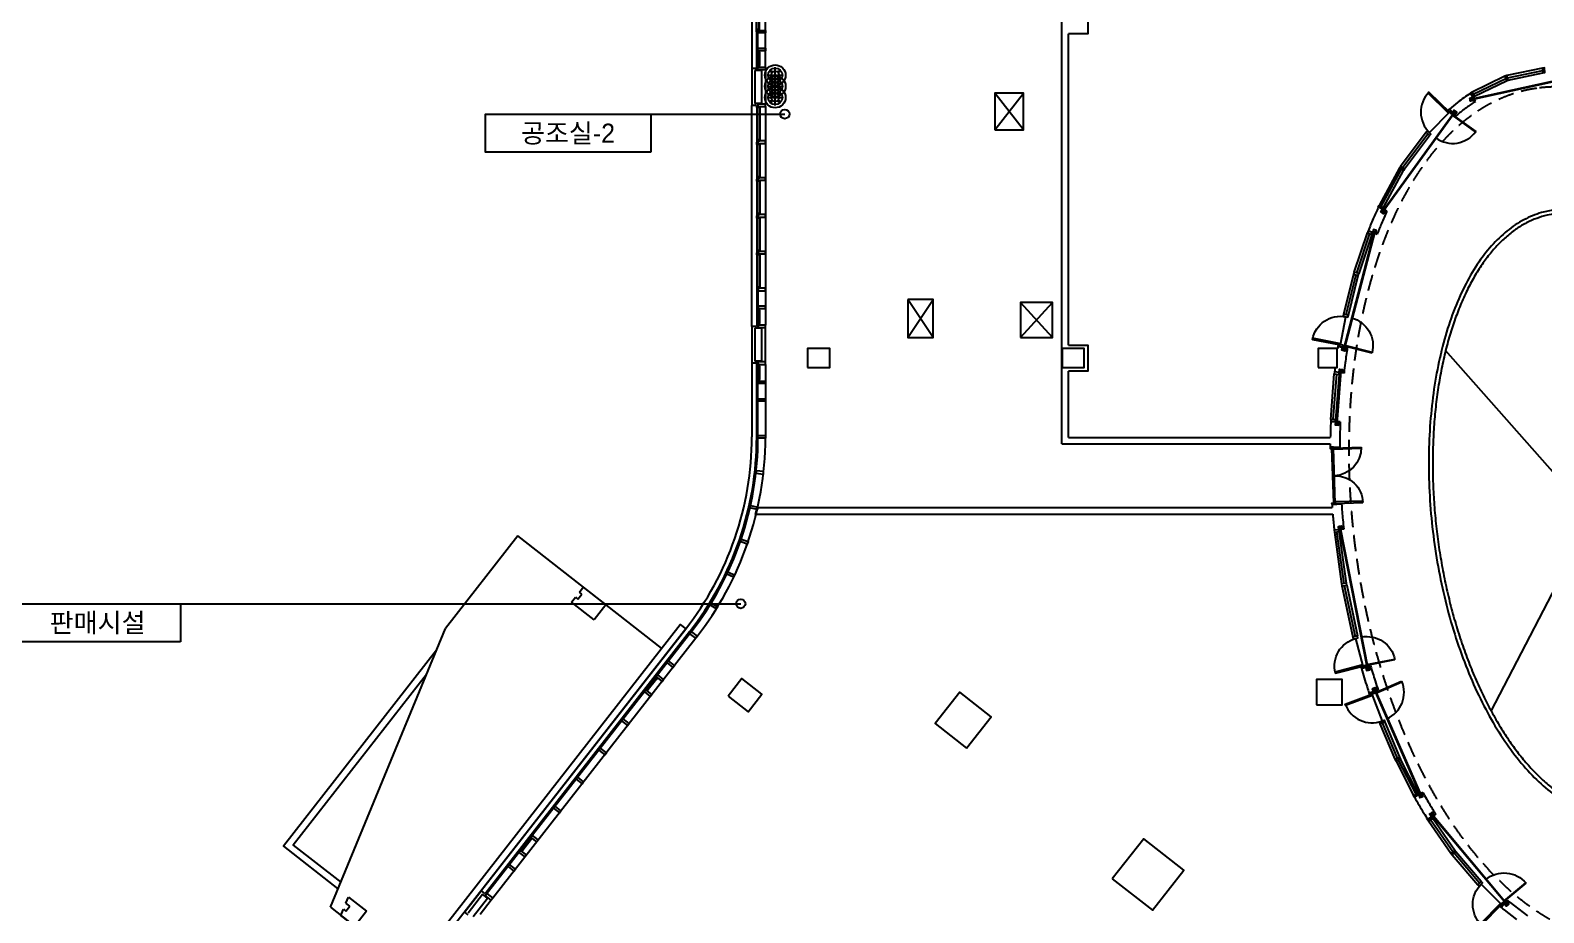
# Model space of a CAD drawing. Header units: millimetres. Extents: x -7448 to 427567, y 91657 to 341328.
# Drawn here: x 339894 to 387463, y 163914 to 191642 of the extents above; entities that cross this region are included whole.
import ezdxf
from ezdxf.enums import TextEntityAlignment as Align

# ---------------------------------------------------------------- set-up
doc = ezdxf.new("R2010")
doc.units = ezdxf.units.MM
doc.header["$LTSCALE"] = 500
doc.header["$MEASUREMENT"] = 0
doc.linetypes.add('CONTINOUS', pattern=[0])
doc.linetypes.add('HOON1', pattern=[3, 2, -1])
for name, color, linetype in [('e-plan', 9, 'CONTINUOUS'), ('e-room', 6, 'CONTINUOUS'), ('e-room-box', 7, 'CONTINUOUS')]:
    doc.layers.add(name, color=color, linetype=linetype)
doc.styles.add('돋움', font='Dotum.ttf')

# ---------------------------------------------------------------- blocks, each defined once
blk = doc.blocks.new('A$C7F1D75F0')
at = {"layer": 'e-plan'}
for p, q in [((0, 1150), (899, 1150)), ((0, 1150), (0, 1130)), ((0, 1130), (899, 1130)), ((899, 1150), (899, 1130))]:
    blk.add_line(p, q, dxfattribs=at)
blk.add_arc((0, 1150), 900, 270.0001, 0, dxfattribs=at)
blk = doc.blocks.new('2F 기둥 140514')
at = {"layer": 'e-plan', "ltscale": 0.5}
for points in [[(304403, 51000), (305103, 51000), (305103, 51600), (304403, 51600)], [(312403, 51000), (313103, 51000), (313103, 51600), (312403, 51600)], [(320453, 51000), (321053, 51000), (321053, 51600), (320453, 51600)], [(301905, 40676), (302536, 40184), (302967, 40735), (302336, 41228)], [(320403, 40400), (321203, 40400), (321203, 41200), (320403, 41200)]]:
    blk.add_lwpolyline(points, close=True, dxfattribs=at)
blk = doc.blocks.new('A$C786028D1')
at = {"layer": 'e-plan', "linetype": 'ByBlock'}
for p, q in [((-51929, -67980), (-51929, -67937)), ((-51929, -67937), (-51887, -67937)), ((-51804, -68312), (-51804, -67812)), ((-51721, -67937), (-51679, -67937)), ((-51679, -67980), (-51679, -67937)), ((-52054, -68062), (-51554, -68062)), ((-52054, -68412), (-51554, -68412)), ((-51929, -68187), (-51929, -68145)), ((-51929, -68187), (-51887, -68187)), ((-51929, -68330), (-51929, -68287)), ((-51929, -68287), (-51887, -68287)), ((-51929, -68537), (-51929, -68495)), ((-51804, -68662), (-51804, -68162)), ((-51721, -68187), (-51679, -68187)), ((-51721, -68287), (-51679, -68287)), ((-51679, -68187), (-51679, -68145)), ((-51679, -68330), (-51679, -68287)), ((-51679, -68537), (-51679, -68495)), ((-52054, -68762), (-51554, -68762)), ((-51929, -68537), (-51887, -68537)), ((-51929, -68680), (-51929, -68637)), ((-51929, -68637), (-51887, -68637)), ((-51929, -68887), (-51929, -68845)), ((-51929, -68887), (-51887, -68887)), ((-51804, -69012), (-51804, -68512)), ((-51721, -68537), (-51679, -68537)), ((-51721, -68637), (-51679, -68637)), ((-51721, -68887), (-51679, -68887)), ((-51679, -68680), (-51679, -68637)), ((-51679, -68887), (-51679, -68845))]:
    blk.add_line(p, q, dxfattribs=at)
for centre in [(-51804, -68062), (-51804, -68412), (-51804, -68762)]:
    blk.add_circle(centre, 325, dxfattribs=at)
at = {"layer": 'e-plan', "linetype": 'CONTINOUS'}
for centre in [(-51804, -68062), (-51804, -68412), (-51804, -68762)]:
    blk.add_circle(centre, 225, dxfattribs=at)
at = {"layer": 'e-plan', "linetype": 'Continuous'}
for centre in [(-51804, -68062), (-51804, -68412), (-51804, -68762)]:
    blk.add_circle(centre, 125, dxfattribs=at)
blk = doc.blocks.new('fsd1800')
at = {"layer": 'e-plan'}
for p, q in [((30, 0), (1770, 0)), ((45, -45), (1755, -45))]:
    blk.add_line(p, q, dxfattribs=at)
for points in [[(30, 870), (75, 870), (75, 0), (30, 0)], [(1770, 870), (1725, 870), (1725, 0), (1770, 0)]]:
    blk.add_lwpolyline(points, close=True, dxfattribs=at)
for points in [[(0, 0), (0, -100), (45, -100), (45, -45), (30, -45), (30, 0), (0, 0)], [(1800, 0), (1800, -100), (1755, -100), (1755, -45), (1770, -45), (1770, 0), (1800, 0)]]:
    blk.add_lwpolyline(points, dxfattribs=at)
for centre, start, end in [((30, 0), 0, 90), ((1770, 0), 90, 180)]:
    blk.add_arc(centre, 870, start, end, dxfattribs=at)
blk = doc.blocks.new('A$C6B9375F1')
at = {"layer": 'e-plan'}
blk.add_lwpolyline([(-30, 195), (-30, 155), (10, 155), (10, -80), (-70, -80), (-70, 155), (-30, 155)], dxfattribs=at)
blk = doc.blocks.new('A$C66941DA5')
at = {"layer": 'e-plan'}
blk.add_line((-900, 0), (0, 0), dxfattribs=at)
blk.add_lwpolyline([(-900, 0), (-860, 0), (-860, -900), (-900, -900)], close=True, dxfattribs=at)
blk.add_arc((-900, 0), 900, 270, 360, dxfattribs=at)
blk = doc.blocks.new('syswin520')
at = {"layer": 'e-plan', "ltscale": 0.5}
for p, q in [((470, 0), (50, 0)), ((470, -50), (50, -50))]:
    blk.add_line(p, q, dxfattribs=at)
for points in [[(0, -50), (50, -50), (50, 0), (0, 0)], [(470, -50), (520, -50), (520, 0), (470, 0)]]:
    blk.add_lwpolyline(points, close=True, dxfattribs=at)
blk = doc.blocks.new('cw-al-luver-07')
at = {"layer": 'e-plan'}
for p, q in [((70, 100), (1087, 100)), ((70, 90), (1087, 90)), ((70, 10), (1087, 10)), ((70, 0), (1087, 0))]:
    blk.add_line(p, q, dxfattribs=at)
for points in [[(0, 0), (0, 40), (40, 40), (40, 100), (70, 100), (70, 0), (0, 0)], [(1157, 0), (1157, 40), (1117, 40), (1117, 100), (1087, 100), (1087, 0), (1157, 0)]]:
    blk.add_lwpolyline(points, dxfattribs=at)
blk = doc.blocks.new('1~2F TC-140305')
at = {"layer": 'e-plan', "ltscale": 0.5}
blk.add_lwpolyline([(-45788, -89207), (-45019, -88222), (-46004, -87452), (-46773, -88437)], close=True, dxfattribs=at)
at = {"layer": 'e-plan', "ltscale": 0.5, "elevation": 0}
blk.add_lwpolyline([(-41208, -93318), (-39947, -94303), (-38962, -93042), (-40223, -92057)], close=True, dxfattribs=at)

msp = doc.modelspace()

# ---------------------------------------------------------------- linework, layer by layer
at = {"layer": 'e-plan'}
for p, q in [((372322, 178642), (372322, 198712)), ((362572, 197385), (362572, 190440)), ((362727, 190440), (362727, 197385)), ((363002, 190480), (363002, 197345)), ((362767, 190440), (362767, 191598)), ((372522, 181752), (372522, 191532)), ((362572, 190440), (362572, 189283)), ((362727, 190440), (362572, 190440)), ((362672, 190380), (362672, 189343)), ((362872, 190380), (362672, 190380)), ((362872, 190380), (362872, 189343)), ((363002, 190400), (363002, 189323)), ((387427, 190455), (386300, 190217)), ((386324, 190146), (387433, 190380)), ((386349, 190075), (387439, 190305)), ((385200, 189485), (388730, 190264)), ((385204, 189465), (388734, 190244)), ((386243, 190197), (385209, 189693)), ((385249, 189630), (386268, 190127)), ((385290, 189568), (386292, 190056)), ((362872, 189343), (362672, 189343)), ((370213, 188512), (371113, 189662)), ((371113, 188512), (370213, 189662)), ((385322, 189408), (385159, 189661)), ((362572, 182338), (362572, 189283)), ((362707, 189283), (362572, 189283)), ((362727, 189283), (362727, 182338)), ((363002, 189243), (363002, 182378)), ((384656, 189069), (382403, 185954)), ((384672, 189057), (382419, 185943)), ((384692, 188938), (384497, 189165)), ((383769, 188443), (382965, 187365)), ((383029, 187325), (383822, 188390)), ((383092, 187285), (383875, 188337)), ((382933, 187315), (382289, 186136)), ((382357, 186104), (382996, 187275)), ((382425, 186073), (383060, 187234)), ((382536, 185955), (382264, 186082)), ((382135, 185318), (381168, 181626)), ((382155, 185313), (381188, 181621)), ((381504, 184040), (381922, 185279)), ((381992, 185252), (381576, 184019)), ((382062, 185224), (381648, 183998)), ((382224, 185225), (381944, 185335)), ((381487, 183983), (381175, 182713)), ((381559, 183962), (381248, 182700)), ((381322, 182686), (381631, 183941)), ((362767, 183496), (362767, 182338)), ((367472, 181984), (368272, 183184)), ((368272, 181984), (367472, 183184)), ((371022, 181984), (372022, 183084)), ((372022, 181984), (371022, 183084)), ((362572, 182338), (362572, 181181)), ((362707, 182338), (362572, 182338)), ((362672, 182278), (362672, 181241)), ((362872, 182278), (362672, 182278)), ((362872, 182278), (362872, 181241)), ((363002, 181221), (363002, 182298)), ((385814, 170244), (392183, 182542)), ((362872, 181241), (362672, 181241)), ((380972, 181642), (380984, 181642)), ((381290, 181662), (380994, 181707)), ((393474, 171262), (384381, 181584)), ((362727, 181181), (362572, 181181)), ((362572, 181181), (362572, 178866)), ((362727, 178866), (362727, 181181)), ((362767, 178866), (362767, 181181)), ((363002, 181141), (363002, 178826)), ((372522, 178842), (372522, 180932)), ((380772, 179412), (380881, 180846)), ((380847, 179409), (380956, 180838)), ((381186, 180872), (380888, 180906)), ((381030, 180830), (380922, 179406)), ((380956, 179292), (381081, 180937)), ((380976, 179291), (381101, 180935)), ((381069, 179340), (380770, 179352)), ((372322, 178642), (380752, 178642)), ((372522, 178842), (380755, 178842)), ((380751, 178545), (381050, 178543)), ((362690, 176442), (362737, 176642)), ((362737, 176642), (380816, 176642)), ((380809, 176739), (381108, 176759)), ((362690, 176442), (380832, 176442)), ((381925, 171585), (381057, 176007)), ((381945, 171588), (381077, 176011)), ((355215, 175756), (352943, 172848)), ((359738, 172222), (355215, 175756)), ((381177, 175966), (380878, 175935)), ((380885, 175875), (381112, 174243)), ((381186, 174256), (380959, 175883)), ((381260, 174269), (381034, 175891)), ((381122, 174184), (381464, 172570)), ((381196, 174197), (381537, 172589)), ((381270, 174210), (381609, 172609)), ((349327, 164086), (352943, 172848)), ((353700, 164137), (360495, 172833)), ((360617, 172737), (354189, 164510)), ((360648, 172713), (354221, 164486)), ((360810, 172538), (354431, 164373)), ((382020, 171669), (381732, 171584)), ((382259, 170909), (381975, 170814)), ((382134, 170923), (383590, 167589)), ((382152, 170931), (383608, 167597)), ((382799, 168735), (382323, 169853)), ((382867, 168766), (382394, 169879)), ((382464, 169904), (382935, 168798)), ((382824, 168680), (383373, 167599)), ((382892, 168712), (383439, 167635)), ((383504, 167672), (382960, 168744)), ((383664, 167692), (383402, 167546)), ((384068, 167007), (383814, 166848)), ((386290, 164180), (383940, 166991)), ((386338, 164155), (383956, 167004)), ((383846, 166798), (384548, 165782)), ((384607, 165827), (383909, 166837)), ((384667, 165873), (383973, 166877)), ((384584, 165734), (385390, 164786)), ((385442, 164840), (384644, 165780)), ((385494, 164895), (384703, 165825)), ((353538, 163928), (354067, 164606)), ((353653, 163914), (354109, 164497)), ((353811, 163791), (354267, 164374)), ((354381, 164310), (354032, 163863)), ((354267, 164374), (354109, 164497)), ((386326, 164306), (386130, 164079)), ((386408, 164236), (386950, 163813)), ((349327, 164086), (351845, 162119)), ((386219, 164003), (386608, 163700))]:
    msp.add_line(p, q, dxfattribs=at)
at = {"layer": 'e-plan', "ltscale": 0.5}
for p, q in [((354067, 164606), (354173, 164523)), ((353538, 163928), (353644, 163845))]:
    msp.add_line(p, q, dxfattribs=at)
at = {"layer": 'e-plan'}
for points in [[(372522, 192352), (373132, 192352), (373132, 191532), (372522, 191532)], [(372522, 181752), (373132, 181752), (373132, 180932), (372522, 180932)], [(352659, 172159), (347849, 166003), (349565, 164662)], [(352346, 171402), (348158, 166041), (349652, 164873)]]:
    msp.add_lwpolyline(points, dxfattribs=at)
for points in [[(387439, 190305), (387499, 190310), (387487, 190460), (387427, 190455)], [(386292, 190056), (386349, 190075), (386300, 190217), (386243, 190197)], [(385156, 189450), (385156, 189450), (385150, 189479), (385150, 189479), (385142, 189513), (385240, 189535), (385248, 189501), (385199, 189490), (385205, 189461), (385254, 189471), (385261, 189437), (385164, 189416)], [(385209, 189693), (385158, 189661), (385240, 189535), (385290, 189568)], [(384451, 189126), (384497, 189165), (384594, 189052), (384549, 189013)], [(384706, 189094), (384706, 189094), (384681, 189112), (384681, 189112), (384653, 189133), (384594, 189052), (384623, 189031), (384652, 189072), (384676, 189054), (384647, 189013), (384675, 188993), (384734, 189074)], [(383769, 188443), (383811, 188485), (383917, 188379), (383875, 188337)], [(382933, 187315), (382965, 187365), (383092, 187285), (383060, 187234)], [(382264, 186081), (382289, 186136), (382425, 186073), (382400, 186018)], [(382394, 185899), (382394, 185899), (382370, 185917), (382370, 185917), (382342, 185937), (382400, 186018), (382428, 185998), (382399, 185957), (382423, 185940), (382453, 185980), (382481, 185960), (382423, 185879)], [(381944, 185335), (381922, 185279), (382062, 185224), (382084, 185280)], [(382172, 185360), (382172, 185360), (382143, 185368), (382143, 185368), (382109, 185377), (382084, 185280), (382118, 185271), (382130, 185320), (382159, 185312), (382147, 185264), (382181, 185255), (382206, 185352)], [(381504, 184040), (381487, 183983), (381631, 183941), (381648, 183998)], [(367472, 183184), (367472, 181984), (368272, 181984), (368272, 183184)], [(371022, 181984), (372022, 181984), (372022, 183084), (371022, 183084)], [(381175, 182713), (381164, 182654), (381311, 182627), (381322, 182686)], [(381003, 181766), (380994, 181707), (381142, 181684), (381151, 181744)], [(381180, 181571), (381180, 181571), (381151, 181579), (381151, 181579), (381117, 181588), (381142, 181684), (381176, 181675), (381163, 181627), (381192, 181619), (381205, 181668), (381239, 181659), (381214, 181562)], [(380888, 180906), (380881, 180846), (381030, 180830), (381037, 180889)], [(381078, 180987), (381078, 180987), (381108, 180985), (381108, 180985), (381143, 180983), (381137, 180883), (381102, 180885), (381105, 180935), (381075, 180937), (381072, 180887), (381037, 180889), (381043, 180989)], [(380772, 179412), (380770, 179352), (380920, 179346), (380922, 179406)], [(380946, 179243), (380946, 179243), (380976, 179241), (380976, 179241), (381010, 179238), (381019, 179337), (380984, 179340), (380980, 179290), (380950, 179293), (380954, 179343), (380920, 179346), (380911, 179246)], [(381042, 176055), (381042, 176055), (381072, 176061), (381072, 176061), (381106, 176068), (381126, 175970), (381091, 175963), (381082, 176012), (381052, 176006), (381062, 175957), (381028, 175950), (381008, 176048)], [(380878, 175935), (380885, 175875), (381034, 175891), (381028, 175950)], [(381112, 174243), (381122, 174184), (381270, 174210), (381260, 174269)], [(381464, 172570), (381480, 172512), (381625, 172551), (381609, 172609)], [(381715, 171641), (381732, 171584), (381876, 171626), (381859, 171684)], [(381929, 171535), (381929, 171535), (381959, 171540), (381959, 171540), (381993, 171547), (381974, 171645), (381940, 171638), (381949, 171589), (381920, 171584), (381910, 171633), (381876, 171626), (381895, 171528)], [(381994, 170757), (381975, 170814), (382117, 170861), (382136, 170805)], [(382109, 170967), (382109, 170967), (382137, 170979), (382137, 170979), (382169, 170993), (382209, 170901), (382177, 170887), (382157, 170933), (382129, 170921), (382149, 170875), (382117, 170861), (382077, 170953)], [(382323, 169853), (382303, 169909), (382443, 169961), (382464, 169904)], [(382824, 168680), (382799, 168735), (382935, 168798), (382960, 168744)], [(383402, 167546), (383373, 167599), (383504, 167672), (383533, 167619)], [(383605, 167542), (383605, 167542), (383633, 167554), (383633, 167554), (383665, 167568), (383625, 167659), (383593, 167645), (383613, 167599), (383585, 167587), (383565, 167633), (383533, 167619), (383573, 167528)], [(383905, 167028), (383905, 167028), (383928, 167046), (383928, 167046), (383956, 167069), (384019, 166991), (383991, 166969), (383960, 167008), (383937, 166989), (383968, 166950), (383941, 166928), (383878, 167006)], [(383814, 166848), (383846, 166798), (383973, 166877), (383941, 166928)], [(384548, 165782), (384584, 165734), (384703, 165825), (384667, 165873)], [(385390, 164786), (385433, 164745), (385537, 164853), (385494, 164895)], [(386085, 164118), (386130, 164079), (386228, 164193), (386183, 164232)], [(386320, 164140), (386320, 164140), (386342, 164159), (386342, 164159), (386369, 164182), (386304, 164258), (386277, 164235), (386310, 164197), (386287, 164177), (386255, 164215), (386228, 164193), (386293, 164117)]]:
    msp.add_lwpolyline(points, close=True, dxfattribs=at)
at = {"layer": 'e-plan', "elevation": 0}
msp.add_lwpolyline([(370213, 188512), (371113, 188512), (371113, 189662), (370213, 189662)], close=True, dxfattribs=at)
at = {"layer": 'e-plan', "linetype": 'HOON1'}
for points in [[(357231, 173926), (357152, 173988), (357275, 174146), (357985, 173592), (357615, 173119), (356906, 173673), (357029, 173830), (357108, 173769), (357231, 173926)], [(349936, 164118), (349813, 164215), (349892, 164407), (350461, 163962), (350092, 163489), (349655, 163831), (349734, 164023), (349813, 163961), (349936, 164118)]]:
    msp.add_lwpolyline(points, close=True, dxfattribs=at)
at = {"layer": 'e-plan', "ltscale": 0.5}
msp.add_lwpolyline([(351211, 160949), (351038, 161084), (360321, 172968), (360495, 172833), (351211, 160949)], dxfattribs=at)
at = {"layer": 'e-plan'}
for radius, end in [(9800, 0), (9955, 0), (9995, 0), (10230, 359.7755)]:
    msp.add_arc((352772, 178866), radius, 322, end, dxfattribs=at)
at = {"layer": 'e-plan', "linetype": 'HOON1', "ltscale": 0.5}
msp.add_ellipse((388972, 176442), major_axis=(-1645, 13399), ratio=0.555555, dxfattribs=at)
at = {"layer": 'e-plan'}
for points, knots in [([(385159, 189661), (385159, 189660), (385158, 189660), (385021, 189571), (384886, 189476), (384667, 189307), (384581, 189238), (384497, 189165)], [3.41107419, 3.41107419, 3.41107419, 3.41107419, 3.41126733, 3.41126733, 3.46745242, 3.46745242, 3.50397483, 3.50397483, 3.50397483, 3.50397483]), ([(385322, 189408), (385224, 189346), (385128, 189279), (384937, 189138), (384843, 189064), (384730, 188970), (384711, 188954), (384692, 188938)], [9.69425946, 9.69425946, 9.69425946, 9.69425946, 9.73637326, 9.73637326, 9.77848707, 9.77848707, 9.78716017, 9.78716017, 9.78716017, 9.78716017]), ([(382264, 186082), (382210, 185964), (382156, 185844), (382049, 185596), (381996, 185466), (381944, 185335)], [3.88225211, 3.88225211, 3.88225211, 3.88225211, 3.91693313, 3.91693313, 3.95330678, 3.95330678, 3.95330678, 3.95330678]), ([(393701, 171338), (393744, 171513), (393783, 171693), (393884, 172201), (393937, 172537), (394021, 173224), (394052, 173576), (394091, 174291), (394099, 174655), (394091, 175387), (394076, 175757), (394023, 176498), (393985, 176869), (393887, 177607), (393827, 177974), (393685, 178701), (393603, 179060), (393419, 179764), (393317, 180110), (393094, 180783), (392973, 181110), (392713, 181743), (392574, 182048), (392282, 182632), (392128, 182910), (391806, 183437), (391638, 183686), (391292, 184149), (391113, 184364), (390746, 184757), (390558, 184935), (390176, 185253), (389981, 185392), (389589, 185630), (389391, 185728), (388993, 185883), (388793, 185939), (388396, 186008), (388198, 186021), (387934, 186009), (387867, 186003), (387799, 185995), (387663, 185979), (387528, 185951), (387206, 185859), (387020, 185783), (386657, 185590), (386481, 185473), (386141, 185198), (385977, 185041), (385664, 184688), (385514, 184493), (385231, 184067), (385098, 183836), (384850, 183343), (384735, 183080), (384524, 182526), (384429, 182235), (384259, 181628), (384184, 181312), (384057, 180659), (384004, 180323), (383921, 179635), (383891, 179282), (383853, 178567), (383846, 178203), (383854, 177470), (383870, 177100), (383924, 176360), (383962, 175989), (384061, 175251), (384122, 174883), (384265, 174157), (384348, 173799), (384532, 173095), (384635, 172750), (384859, 172078), (384981, 171750), (385241, 171119), (385380, 170814), (385674, 170232), (385828, 169954), (386151, 169428), (386319, 169181), (386666, 168719), (386845, 168505), (387212, 168114), (387400, 167937), (387783, 167621), (387977, 167482), (388329, 167271), (388485, 167191), (388642, 167124)], [4.085245, 4.085245, 4.085245, 4.085245, 4.150367, 4.150367, 4.266619, 4.266619, 4.382872, 4.382872, 4.499124, 4.499124, 4.615376, 4.615376, 4.731629, 4.731629, 4.847881, 4.847881, 4.964134, 4.964134, 5.080386, 5.080386, 5.196639, 5.196639, 5.312891, 5.312891, 5.429143, 5.429143, 5.545396, 5.545396, 5.661648, 5.661648, 5.777901, 5.777901, 5.894153, 5.894153, 6.010406, 6.010406, 6.126658, 6.126658, 6.24291, 6.24291, 6.283185, 6.283185, 6.283185, 6.364717, 6.364717, 6.480969, 6.480969, 6.597222, 6.597222, 6.713474, 6.713474, 6.829727, 6.829727, 6.945979, 6.945979, 7.062232, 7.062232, 7.178484, 7.178484, 7.294736, 7.294736, 7.410989, 7.410989, 7.527241, 7.527241, 7.643494, 7.643494, 7.759746, 7.759746, 7.875999, 7.875999, 7.992251, 7.992251, 8.108503, 8.108503, 8.224756, 8.224756, 8.341008, 8.341008, 8.457261, 8.457261, 8.573513, 8.573513, 8.689766, 8.689766, 8.806018, 8.806018, 8.92227, 8.92227, 9.038523, 9.038523, 9.130454, 9.130454, 9.130454, 9.130454]), ([(382536, 185955), (382477, 185829), (382420, 185700), (382316, 185456), (382269, 185342), (382224, 185225)], [3.88225209, 3.88225209, 3.88225209, 3.88225209, 3.9203485, 3.9203485, 3.95330679, 3.95330679, 3.95330679, 3.95330679]), ([(387815, 185871), (387733, 185861), (387651, 185847), (387461, 185804), (387352, 185772), (387137, 185693), (387030, 185646), (386821, 185537), (386717, 185475), (386514, 185337), (386414, 185261), (386218, 185094), (386122, 185003), (385935, 184808), (385843, 184703), (385665, 184480), (385579, 184362), (385411, 184113), (385330, 183982), (385174, 183707), (385099, 183564), (384956, 183265), (384887, 183110), (384757, 182790), (384695, 182624), (384578, 182282), (384524, 182107), (384421, 181746), (384374, 181561), (384287, 181183), (384247, 180990), (384176, 180597), (384144, 180397), (384088, 179990), (384064, 179784), (384025, 179366), (384009, 179154), (383986, 178727), (383979, 178511), (383972, 178076), (383973, 177858), (383983, 177418), (383992, 177197), (384019, 176755), (384036, 176533), (384079, 176090), (384105, 175868), (384164, 175427), (384197, 175207), (384272, 174769), (384314, 174551), (384404, 174119), (384453, 173905), (384559, 173481), (384615, 173271), (384735, 172857), (384799, 172653), (384933, 172252), (385003, 172054), (385151, 171667), (385227, 171477), (385387, 171105), (385470, 170924), (385641, 170571), (385730, 170399), (385912, 170065), (386006, 169903), (386198, 169591), (386296, 169441), (386497, 169151), (386599, 169012), (386808, 168747), (386914, 168621), (387130, 168382), (387239, 168269), (387460, 168056), (387571, 167957), (387796, 167772), (387910, 167687), (388138, 167531), (388253, 167460), (388483, 167333), (388598, 167277), (388717, 167228), (388719, 167227), (388722, 167225)], [0, 0, 0, 0, 0.051474, 0.051474, 0.121481, 0.121481, 0.191489, 0.191489, 0.261496, 0.261496, 0.331503, 0.331503, 0.40151, 0.40151, 0.471517, 0.471517, 0.541525, 0.541525, 0.611532, 0.611532, 0.681539, 0.681539, 0.751546, 0.751546, 0.821553, 0.821553, 0.891561, 0.891561, 0.961568, 0.961568, 1.031575, 1.031575, 1.101582, 1.101582, 1.171589, 1.171589, 1.241597, 1.241597, 1.311604, 1.311604, 1.381611, 1.381611, 1.451618, 1.451618, 1.521625, 1.521625, 1.591633, 1.591633, 1.66164, 1.66164, 1.731647, 1.731647, 1.801654, 1.801654, 1.871661, 1.871661, 1.941669, 1.941669, 2.011676, 2.011676, 2.081683, 2.081683, 2.15169, 2.15169, 2.221697, 2.221697, 2.291705, 2.291705, 2.361712, 2.361712, 2.431719, 2.431719, 2.501726, 2.501726, 2.571733, 2.571733, 2.641741, 2.641741, 2.711748, 2.711748, 2.781755, 2.781755, 2.851762, 2.851762, 2.853454, 2.853454, 2.853454, 2.853454]), ([(381290, 181662), (381267, 181506), (381245, 181349), (381211, 181085), (381198, 180979), (381186, 180872)], [4.25591298, 4.25591298, 4.25591298, 4.25591298, 4.29253967, 4.29253967, 4.3169632, 4.3169632, 4.3169632, 4.3169632]), ([(380904, 181042), (380902, 181026), (380900, 181011), (380895, 180966), (380891, 180936), (380888, 180906)], [4.30669606, 4.30669606, 4.30669606, 4.30669606, 4.31022875, 4.31022875, 4.31696321, 4.31696321, 4.31696321, 4.31696321]), ([(381069, 179340), (381063, 179176), (381058, 179012), (381053, 178746), (381052, 178645), (381051, 178543)], [4.43218748, 4.43218748, 4.43218748, 4.43218748, 4.46853645, 4.46853645, 4.490818, 4.490818, 4.490818, 4.490818]), ([(381108, 176759), (381120, 176593), (381133, 176427), (381157, 176162), (381167, 176064), (381177, 175966)], [4.62054703, 4.62054703, 4.62054703, 4.62054703, 4.65665555, 4.65665555, 4.67801001, 4.67801001, 4.67801001, 4.67801001]), ([(380832, 176442), (380834, 176416), (380836, 176390), (380850, 176221), (380864, 176078), (380878, 175935)], [4.64175497, 4.64175497, 4.64175497, 4.64175497, 4.64733928, 4.64733928, 4.67801001, 4.67801001, 4.67801001, 4.67801001]), ([(381732, 171584), (381789, 171390), (381849, 171198), (381932, 170943), (381953, 170878), (381975, 170814)], [4.9964342, 4.9964342, 4.9964342, 4.9964342, 5.0406349, 5.0406349, 5.05577895, 5.05577895, 5.05577895, 5.05577895]), ([(382020, 171669), (382066, 171512), (382114, 171356), (382195, 171104), (382227, 171006), (382259, 170909)], [4.99643419, 4.99643419, 4.99643419, 4.99643419, 5.03274147, 5.03274147, 5.05577894, 5.05577894, 5.05577894, 5.05577894]), ([(383402, 167546), (383497, 167376), (383594, 167209), (383733, 166979), (383773, 166913), (383814, 166848)], [5.33050251, 5.33050251, 5.33050251, 5.33050251, 5.37774543, 5.37774543, 5.39680155, 5.39680155, 5.39680155, 5.39680155]), ([(383664, 167692), (383738, 167560), (383812, 167431), (383947, 167203), (384008, 167105), (384068, 167007)], [5.33050251, 5.33050251, 5.33050251, 5.33050251, 5.36766328, 5.36766328, 5.39680155, 5.39680155, 5.39680155, 5.39680155])]:
    msp.add_open_spline(points, degree=3, knots=knots, dxfattribs=at)
for points in [[(380994, 181707), (380991, 181685), (380987, 181664), (380984, 181642)], [(380770, 179352), (380763, 179183), (380758, 179013), (380755, 178842)], [(380752, 178642), (380751, 178610), (380751, 178577), (380751, 178545)], [(380809, 176739), (380811, 176706), (380814, 176674), (380816, 176642)], [(386326, 164306), (386353, 164283), (386381, 164260), (386408, 164236)], [(386130, 164079), (386160, 164053), (386190, 164028), (386219, 164003)]]:
    msp.add_open_spline(points, degree=3, dxfattribs=at)
at = {"layer": 'e-room-box'}
msp.add_line((344620, 173623), (362224, 173623), dxfattribs=at)
for points in [[(359404, 187809), (354204, 187809), (354204, 189009), (359404, 189009)], [(344620, 172423), (339420, 172423), (339420, 173623), (344620, 173623)]]:
    msp.add_lwpolyline(points, close=True, dxfattribs=at)
msp.add_lwpolyline([(359404, 189009), (363608, 189009)], dxfattribs=at)
for centre in [(363608, 189009), (362224, 173623)]:
    msp.add_circle(centre, 145, dxfattribs=at)

# ---------------------------------------------------------------- block references
at = {"layer": 'e-plan'}
for name, p in [('A$C786028D1', (415112, 258292)), ('1~2F TC-140305', (415112, 258292)), ('2F 기둥 140514', (59920, 130042))]:
    msp.add_blockref(name, p, dxfattribs=at)
for name, p, rotation in [('cw-al-luver-07', (362707, 192755), 270), ('A$C6B9375F1', (362922, 191628), 90), ('A$C6B9375F1', (362922, 191070), 90), ('syswin520', (362767, 190480), 90), ('A$C6B9375F1', (362922, 190470), 90), ('A$C66941DA5', (383871, 188425), 225.6974903912029), ('cw-al-luver-07', (362727, 189283), 270), ('A$C7F1D75F0', (383923, 188056), 324.1165215827215), ('cw-al-luver-07', (362727, 188125), 270), ('cw-al-luver-07', (362727, 186968), 270), ('cw-al-luver-07', (362727, 185811), 270), ('cw-al-luver-07', (362727, 184653), 270), ('syswin520', (362767, 182378), 90), ('syswin520', (362767, 180621), 90), ('A$C6B9375F1', (362922, 180611), 90), ('A$C6B9375F1', (362922, 180054), 90), ('A$C6B9375F1', (362922, 178896), 90), ('A$C6B9375F1', (362682, 176670), 77.46989665773661), ('A$C6B9375F1', (362379, 175590), 70.99999912358486), ('A$C6B9375F1', (361959, 174550), 64.65227308585705), ('A$C6B9375F1', (361427, 173563), 58.33333232539186), ('A$C6B9375F1', (360789, 172641), 51.95588378828043), ('syswin520', (359245, 170916), 51.99999827821676), ('A$C66941DA5', (382382, 169938), 290.6355599507618), ('A$C7F1D75F0', (382634, 169778), 23.59545454546979), ('syswin520', (355304, 165873), 51.99999827821676), ('A$C6B9375F1', (354361, 164414), 51.99999908241428)]:
    msp.add_blockref(name, p, dxfattribs=dict(at, rotation=rotation))
at = {"layer": 'e-plan', "xscale": -1}
for name, p, rotation in [('A$C6B9375F1', (362922, 189253), 90), ('A$C6B9375F1', (362922, 188095), 90), ('A$C6B9375F1', (362922, 186938), 90), ('A$C6B9375F1', (362922, 185781), 90), ('A$C6B9375F1', (362922, 184623), 90), ('A$C6B9375F1', (362922, 183466), 90), ('A$C6B9375F1', (362922, 182908), 90), ('A$C66941DA5', (381247, 182639), 259.0883475830768), ('A$C6B9375F1', (362922, 182308), 90), ('A$C7F1D75F0', (381487, 182844), 165.3232508628627), ('A$C6B9375F1', (362922, 181151), 90), ('fsd1800', (380909, 176745), 271.8482375941373), ('A$C6B9375F1', (362857, 177717), 83.67039245214391), ('A$C7F1D75F0', (381682, 172821), 191.1039243878333), ('A$C66941DA5', (381562, 172534), 284.4840638698831), ('A$C6B9375F1', (360038, 171680), 51.99999814681373), ('A$C6B9375F1', (359693, 171239), 51.99999814681373), ('A$C6B9375F1', (359324, 170766), 51.99999814681373), ('A$C6B9375F1', (358609, 169851), 51.99999814681373), ('A$C6B9375F1', (357895, 168937), 51.99999814681373), ('A$C6B9375F1', (357181, 168023), 51.99999814681373), ('A$C6B9375F1', (356467, 167109), 51.99999814681373), ('A$C6B9375F1', (355753, 166195), 51.99999814681373), ('A$C6B9375F1', (355383, 165722), 52.01015364782538), ('A$C6B9375F1', (355038, 165281), 51.99999814681373), ('A$C7F1D75F0', (385482, 165147), 219.898248359823), ('A$C66941DA5', (385492, 164806), 315.4660347839915)]:
    msp.add_blockref(name, p, dxfattribs=dict(at, rotation=rotation))

# ---------------------------------------------------------------- texts
at = {"layer": 'e-room', "style": '돋움'}
for s, p in [('공조실-2', (356795, 188409)), ('판매시설', (342011, 173023))]:
    msp.add_text(s, height=600, dxfattribs=at).set_placement(p, align=Align.MIDDLE_CENTER)

doc.saveas('drawing.dxf')
